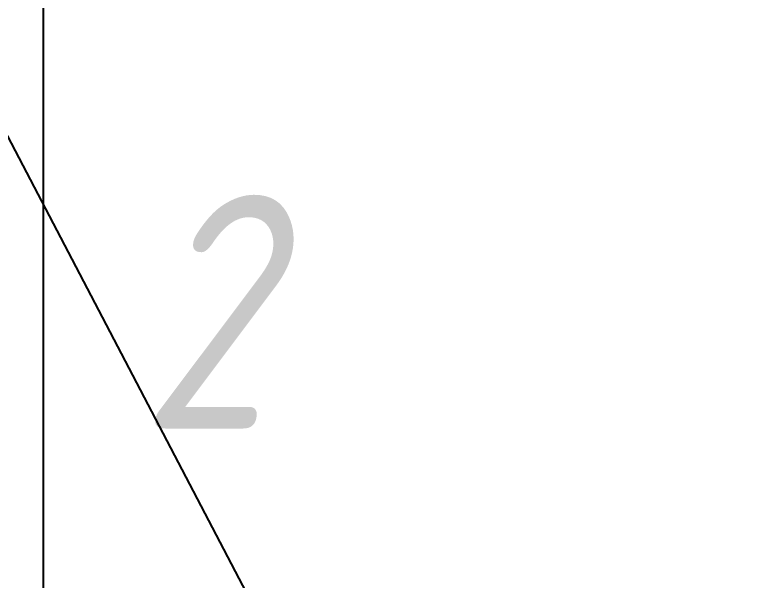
# Model space of a CAD drawing. Header units: millimetres. Extents: x -92220 to 11040, y -5929 to 27498.
# Drawn here: x 593.48 to 633.77, y 1359.24 to 1389.51 of the extents above; entities that cross this region are included whole.
import ezdxf

# ---------------------------------------------------------------- set-up
doc = ezdxf.new("R2010")
doc.units = ezdxf.units.MM
for name, color, linetype in [('11 Водоразборный узел', 7, 'Continuous'), ('13 Канализация 2', 7, 'Continuous'), ('17 Конструкции 2', 7, 'Continuous'), ('35 Вода ветка 15', 7, 'Continuous')]:
    doc.layers.add(name, color=color, linetype=linetype)
doc.styles.add('ГОСТ-ISOCPEUR', font='isocpeui.ttf', dxfattribs={"width": 0.8})

msp = doc.modelspace()

# ---------------------------------------------------------------- hatches: boundary and pattern name
at = {"layer": '13 Канализация 2', "lineweight": -3}
h = msp.add_hatch(dxfattribs=at)
h.set_pattern_fill('ANSI31', color=256, scale=5, style=0)
edge = h.paths.add_edge_path()
edge.add_spline(control_points=[(628.417, 289.958), (628.413, 296.534), (627.794, 309.63), (625.113, 329.006), (620.847, 347.938), (613.291, 372.552), (600.722, 402.332), (582.093, 436.519), (561.126, 469.616), (531.714, 512.621), (502.022, 554.898), (475.903, 598.706), (458.402, 631.834), (442.597, 665.492), (428.341, 699.651), (415.475, 734.272), (399.957, 781.03), (383.257, 840.511), (366.293, 912.956), (346.308, 1010.818), (326.412, 1108.776), (307.344, 1206.593), (298.309, 1267.718), (293.741, 1316.59), (291.305, 1365.81), (292.25, 1402.842), (292.25, 1427.655)], knot_values=[0, 0, 0, 0, 19.727014, 39.263718, 58.613595, 77.881164, 116.445009, 155.330985, 194.563689, 233.934036, 311.640841, 349.454811, 386.860875, 423.995714, 460.969763, 497.872007, 534.771368, 608.741647, 683.117566, 757.9428, 908.373419, 983.002416, 1056.899524, 1093.609668, 1130.227868, 1204.665591, 1204.665591, 1204.665591, 1204.665591], degree=3, periodic=0)
edge.add_line((292.25, 1427.655), (277.75, 1427.655))
edge.add_spline(control_points=[(277.75, 1427.655), (277.75, 1402.521), (274.67, 1280.259), (340.075, 987.907), (400.946, 617.006), (613.917, 391.222), (613.917, 289.832)], knot_values=[0, 0, 0, 0, 75.401912, 366.059478, 892.491043, 1196.661394, 1196.661394, 1196.661394, 1196.661394], degree=3, periodic=0)
edge.add_line((613.917, 289.832), (628.417, 289.958))

# ---------------------------------------------------------------- linework, layer by layer
at = {"layer": '11 Водоразборный узел', "flags": 128}
msp.add_lwpolyline([(680, 1249.254), (595, 1249.254), (595, 1390.254), (680, 1390.254)], close=True, dxfattribs=at)
at = {"layer": '13 Канализация 2', "lineweight": 80, "start_tangent": (0, -1), "end_tangent": (0, -1)}
msp.add_spline([(277.75, 1427.655), (277.75, 1352.253), (320.833, 1064.806), (480.449, 563.156), (613.917, 289.832)], degree=3, dxfattribs=at)
at = {"layer": '13 Канализация 2', "lineweight": 80}
msp.add_open_spline([(292.25, 1427.655), (292.25, 1402.842), (291.305, 1365.81), (293.741, 1316.59), (298.309, 1267.718), (307.344, 1206.593), (326.412, 1108.776), (346.308, 1010.818), (366.293, 912.956), (383.257, 840.511), (399.957, 781.03), (415.475, 734.272), (428.341, 699.651), (442.597, 665.492), (458.402, 631.834), (475.903, 598.706), (502.022, 554.898), (531.714, 512.621), (561.126, 469.616), (582.093, 436.519), (600.722, 402.332), (613.291, 372.552), (620.847, 347.938), (625.113, 329.006), (627.794, 309.63), (628.413, 296.534), (628.417, 289.958)], degree=3, knots=[0, 0, 0, 0, 74.437722, 111.055923, 147.766067, 221.663174, 296.292172, 446.722791, 521.548025, 595.923944, 669.894223, 706.793584, 743.695828, 780.669877, 817.804716, 855.21078, 893.02475, 970.731554, 1010.101902, 1049.334606, 1088.220582, 1126.784427, 1146.051996, 1165.401873, 1184.938576, 1204.665591, 1204.665591, 1204.665591, 1204.665591], dxfattribs=at)
at = {"layer": '17 Конструкции 2', "color": 2}
msp.add_line((461.393, 1634.5), (855.393, 882), dxfattribs=at)

# ---------------------------------------------------------------- texts
at = {"layer": '35 Вода ветка 15', "linetype": 'Continuous', "style": 'ГОСТ-ISOCPEUR', "width": 0.8}
msp.add_text('2', height=12.5, dxfattribs=at).set_placement((600.151, 1367.397))

doc.saveas('drawing.dxf')
